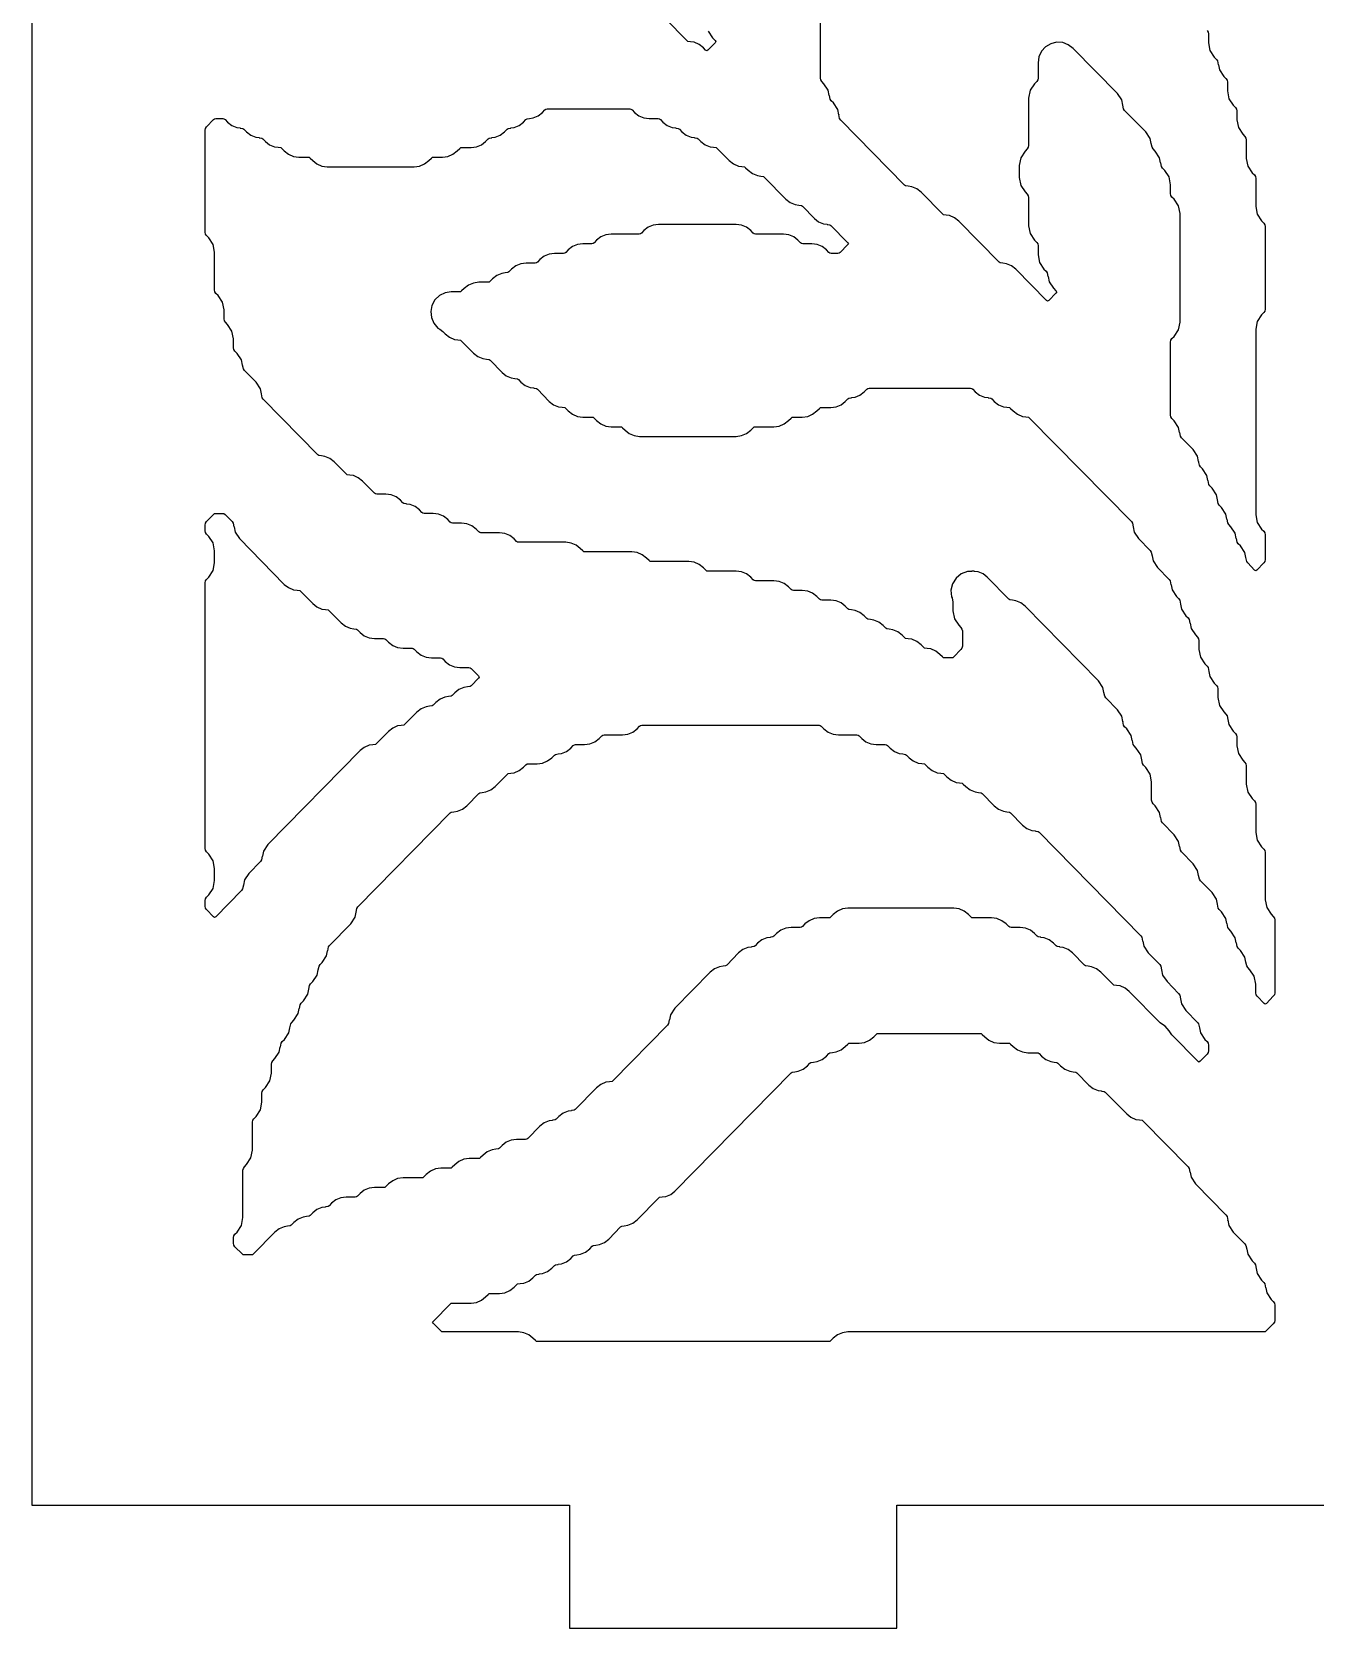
# Model space of a CAD drawing. Header units: millimetres. Extents: x 2 to 65, y 2 to 128.
# Drawn here: x 2 to 33.35, y 2 to 41 of the extents above; entities that cross this region are included whole.
import ezdxf

# ---------------------------------------------------------------- set-up
doc = ezdxf.new("R2010")
doc.units = ezdxf.units.MM
doc.layers.add('CUT', color=1, linetype='Continuous')

msp = doc.modelspace()

# ---------------------------------------------------------------- linework, layer by layer
at = {"layer": 'CUT'}
for points in [[(52.134, 5), (65.2679, 5), (65.2679, 125), (52.134, 125), (52.134, 128), (44.134, 128), (44.134, 125), (23.134, 125), (23.134, 128), (15.134, 128), (15.134, 125), (2, 125), (2, 5), (15.134, 5), (15.134, 2), (23.134, 2), (23.134, 5), (44.134, 5), (44.134, 2), (52.134, 2)], [(7.0038, 38.6645), (7.0905, 38.6529), (7.0903, 38.6514), (7.1545, 38.6429), (7.1795, 38.6234), (7.2405, 38.5613), (7.3446, 38.4802), (7.4663, 38.4292), (7.5529, 38.4176), (7.5527, 38.4161), (7.617, 38.4076), (7.642, 38.3881), (7.703, 38.326), (7.8071, 38.2449), (7.9288, 38.1939), (8.0154, 38.1824), (8.0152, 38.1808), (8.0795, 38.1723), (8.1044, 38.1528), (8.1655, 38.0907), (8.2696, 38.0096), (8.3913, 37.9586), (8.5221, 37.9412), (8.7418, 37.9412), (8.7732, 37.937), (8.7982, 37.9175), (8.8593, 37.8554), (8.9634, 37.7743), (9.0851, 37.7233), (9.2159, 37.7059), (11.3403, 37.7059), (11.4711, 37.7233), (11.5928, 37.7743), (11.6969, 37.8554), (11.7579, 37.9175), (11.7829, 37.937), (11.8143, 37.9412), (12.034, 37.9412), (12.1648, 37.9586), (12.2865, 38.0096), (12.3906, 38.0907), (12.4517, 38.1528), (12.4767, 38.1723), (12.508, 38.1765), (12.7277, 38.1765), (12.8586, 38.1939), (12.9802, 38.2449), (13.0844, 38.326), (13.1454, 38.3881), (13.1704, 38.4076), (13.2346, 38.4161), (13.2344, 38.4176), (13.321, 38.4292), (13.4427, 38.4802), (13.5468, 38.5613), (13.6079, 38.6234), (13.6329, 38.6429), (13.6971, 38.6514), (13.6969, 38.6529), (13.7835, 38.6645), (13.9052, 38.7155), (14.0093, 38.7966), (14.0704, 38.8587), (14.0954, 38.8782), (14.1596, 38.8867), (14.1594, 38.8882), (14.246, 38.8998), (14.3677, 38.9508), (14.4718, 39.0319), (14.5329, 39.094), (14.5579, 39.1135), (14.5893, 39.1176), (16.6042, 39.1176), (16.6356, 39.1135), (16.6606, 39.094), (16.7216, 39.0319), (16.8257, 38.9508), (16.9474, 38.8998), (17.0782, 38.8824), (17.298, 38.8824), (17.3293, 38.8782), (17.3543, 38.8587), (17.4154, 38.7966), (17.5195, 38.7155), (17.6412, 38.6645), (17.7278, 38.6529), (17.7276, 38.6514), (17.7918, 38.6429), (17.8168, 38.6234), (17.8779, 38.5613), (17.982, 38.4802), (18.1037, 38.4292), (18.1903, 38.4176), (18.1901, 38.4161), (18.2543, 38.4076), (18.2793, 38.3881), (18.3404, 38.326), (18.4445, 38.2449), (18.5662, 38.1939), (18.6528, 38.1824), (18.6526, 38.1808), (18.7168, 38.1723), (18.7418, 38.1528), (19.0341, 37.8554), (19.1382, 37.7743), (19.2599, 37.7233), (19.3465, 37.7118), (19.3463, 37.7103), (19.4106, 37.7017), (19.4355, 37.6823), (19.4966, 37.6201), (19.6007, 37.539), (19.7224, 37.488), (19.809, 37.4765), (19.8088, 37.475), (19.873, 37.4664), (19.898, 37.447), (20.4216, 36.9142), (20.5257, 36.8331), (20.6474, 36.7821), (20.734, 36.7706), (20.7338, 36.7691), (20.798, 36.7605), (20.823, 36.7411), (21.1153, 36.4436), (21.2194, 36.3626), (21.3411, 36.3115), (21.4277, 36.3), (21.4275, 36.2985), (21.4918, 36.2899), (21.5168, 36.2705), (21.9287, 35.8513), (21.9486, 35.8235), (21.9287, 35.7958), (21.748, 35.6119), (21.723, 35.5924), (21.6916, 35.5882), (21.5267, 35.5882), (21.4953, 35.5924), (21.4703, 35.6119), (21.4092, 35.674), (21.3051, 35.7551), (21.1834, 35.8061), (21.0526, 35.8235), (20.8329, 35.8235), (20.8015, 35.8277), (20.7766, 35.8472), (20.7155, 35.9093), (20.6114, 35.9904), (20.4897, 36.0414), (20.3589, 36.0588), (19.6767, 36.0588), (19.6453, 36.063), (19.6203, 36.0825), (19.5593, 36.1446), (19.4552, 36.2257), (19.3335, 36.2767), (19.2027, 36.2941), (17.3095, 36.2941), (17.1787, 36.2767), (17.057, 36.2257), (16.9529, 36.1446), (16.8918, 36.0825), (16.8668, 36.063), (16.8355, 36.0588), (16.1533, 36.0588), (16.0225, 36.0414), (15.9008, 35.9904), (15.7967, 35.9093), (15.7356, 35.8472), (15.7106, 35.8277), (15.6792, 35.8235), (15.4595, 35.8235), (15.3287, 35.8061), (15.207, 35.7551), (15.1029, 35.674), (15.0418, 35.6119), (15.0169, 35.5924), (14.9855, 35.5882), (14.7658, 35.5882), (14.635, 35.5708), (14.5133, 35.5198), (14.4092, 35.4387), (14.3481, 35.3766), (14.3231, 35.3571), (14.2917, 35.3529), (14.072, 35.3529), (13.9412, 35.3355), (13.8195, 35.2845), (13.7154, 35.2034), (13.6544, 35.1413), (13.6294, 35.1218), (13.5652, 35.1133), (13.5654, 35.1118), (13.4787, 35.1002), (13.357, 35.0492), (13.2529, 34.9681), (13.1919, 34.906), (13.1669, 34.8865), (13.1355, 34.8824), (12.9158, 34.8824), (12.785, 34.8649), (12.6633, 34.8139), (12.5592, 34.7328), (12.4981, 34.6707), (12.4732, 34.6512), (12.4418, 34.6471), (12.242, 34.6471), (12.0919, 34.624), (11.9556, 34.5569), (11.8457, 34.452), (11.7725, 34.319), (11.7425, 34.1701), (11.7586, 34.019), (11.8194, 33.8798), (11.9191, 33.7653), (11.9656, 33.7368), (12.0356, 33.6823), (12.0967, 33.6201), (12.2008, 33.539), (12.3225, 33.488), (12.4091, 33.4765), (12.4089, 33.475), (12.4732, 33.4664), (12.4981, 33.447), (12.7904, 33.1495), (12.8946, 33.0684), (13.0162, 33.0174), (13.1029, 33.0059), (13.1027, 33.0044), (13.1669, 32.9958), (13.1919, 32.9764), (13.4842, 32.6789), (13.5883, 32.5979), (13.71, 32.5468), (13.7966, 32.5353), (13.7964, 32.5338), (13.8606, 32.5252), (13.8856, 32.5058), (13.9467, 32.4436), (14.0508, 32.3626), (14.1725, 32.3115), (14.2591, 32.3), (14.2589, 32.2985), (14.3231, 32.2899), (14.3481, 32.2705), (14.6404, 31.9731), (14.7445, 31.892), (14.8662, 31.8409), (14.9528, 31.8294), (14.9526, 31.8279), (15.0169, 31.8194), (15.0418, 31.7999), (15.1029, 31.7378), (15.207, 31.6567), (15.3287, 31.6056), (15.4595, 31.5882), (15.6792, 31.5882), (15.7106, 31.5841), (15.7356, 31.5646), (15.7967, 31.5025), (15.9008, 31.4214), (16.0225, 31.3704), (16.1533, 31.3529), (16.373, 31.3529), (16.4043, 31.3488), (16.4293, 31.3293), (16.4904, 31.2672), (16.5945, 31.1861), (16.7162, 31.1351), (16.847, 31.1176), (19.2027, 31.1176), (19.3335, 31.1351), (19.4552, 31.1861), (19.5593, 31.2672), (19.6203, 31.3293), (19.6453, 31.3488), (19.6767, 31.3529), (20.1276, 31.3529), (20.2584, 31.3704), (20.3801, 31.4214), (20.4842, 31.5025), (20.5453, 31.5646), (20.5703, 31.5841), (20.6017, 31.5882), (20.8214, 31.5882), (20.9522, 31.6056), (21.0739, 31.6567), (21.178, 31.7378), (21.2391, 31.7999), (21.264, 31.8194), (21.2954, 31.8235), (21.5151, 31.8235), (21.6459, 31.8409), (21.7676, 31.892), (21.8717, 31.9731), (21.9328, 32.0352), (21.9578, 32.0546), (22.022, 32.0632), (22.0218, 32.0647), (22.1084, 32.0762), (22.2301, 32.1273), (22.3342, 32.2084), (22.3953, 32.2705), (22.4203, 32.2899), (22.4516, 32.2941), (24.9291, 32.2941), (24.9605, 32.2899), (24.9855, 32.2705), (25.0465, 32.2084), (25.1506, 32.1273), (25.2723, 32.0762), (25.3589, 32.0647), (25.3587, 32.0632), (25.423, 32.0546), (25.4479, 32.0352), (25.509, 31.9731), (25.6131, 31.892), (25.7348, 31.8409), (25.8214, 31.8294), (25.8212, 31.8279), (25.8855, 31.8194), (25.9104, 31.7999), (25.9715, 31.7378), (26.0756, 31.6567), (26.1973, 31.6056), (26.2839, 31.5941), (26.2837, 31.5926), (26.348, 31.5841), (26.3729, 31.5646), (28.8593, 29.0347), (28.8846, 28.9964), (28.9028, 28.9035), (28.9062, 28.9042), (28.9307, 28.7799), (29.0368, 28.6188), (29.3218, 28.3288), (29.347, 28.2905), (29.3653, 28.1976), (29.3687, 28.1983), (29.3931, 28.0741), (29.4993, 27.9129), (29.7843, 27.623), (29.8095, 27.5846), (29.8278, 27.4918), (29.8312, 27.4924), (29.8556, 27.3682), (29.9618, 27.207), (30.0155, 27.1524), (30.0408, 27.114), (30.059, 27.0212), (30.0625, 27.0218), (30.0869, 26.8976), (30.193, 26.7365), (30.2468, 26.6818), (30.272, 26.6434), (30.2903, 26.5506), (30.2937, 26.5512), (30.3181, 26.427), (30.4243, 26.2659), (30.478, 26.2112), (30.5033, 26.1728), (30.5121, 26.1278), (30.5121, 25.9105), (30.5494, 25.7211), (30.6555, 25.56), (30.7093, 25.5053), (30.7345, 25.467), (30.7528, 25.3741), (30.7562, 25.3748), (30.7806, 25.2505), (30.8868, 25.0894), (30.9405, 25.0347), (30.9658, 24.9964), (30.9746, 24.9513), (30.9746, 24.734), (31.0119, 24.5446), (31.118, 24.3835), (31.1717, 24.3288), (31.197, 24.2905), (31.2153, 24.1976), (31.2187, 24.1983), (31.2431, 24.0741), (31.3493, 23.9129), (31.403, 23.8583), (31.4283, 23.8199), (31.4371, 23.7748), (31.4371, 23.5575), (31.4744, 23.3682), (31.5805, 23.207), (31.6342, 23.1524), (31.6595, 23.114), (31.6684, 23.0689), (31.6684, 22.6163), (31.7056, 22.427), (31.8118, 22.2659), (31.8655, 22.2112), (31.8908, 22.1728), (31.8996, 22.1278), (31.8996, 21.4399), (31.9369, 21.2505), (32.043, 21.0894), (32.0967, 21.0347), (32.122, 20.9964), (32.1309, 20.9513), (32.1309, 19.7928), (32.1681, 19.6035), (32.2743, 19.4423), (32.328, 19.3877), (32.3533, 19.3493), (32.3621, 19.3042), (32.3621, 17.5193), (32.3533, 17.4742), (32.328, 17.4359), (32.1588, 17.2637), (32.1309, 17.2431), (32.103, 17.2637), (31.9338, 17.4359), (31.9085, 17.4742), (31.8996, 17.5193), (31.8996, 17.7366), (31.8624, 17.9259), (31.7562, 18.0871), (31.7025, 18.1417), (31.6772, 18.1801), (31.659, 18.273), (31.6556, 18.2723), (31.6311, 18.3965), (31.525, 18.5577), (31.4713, 18.6123), (31.446, 18.6507), (31.4277, 18.7435), (31.4243, 18.7429), (31.3999, 18.8671), (31.2937, 19.0283), (31.24, 19.0829), (31.2147, 19.1213), (31.1965, 19.2141), (31.1931, 19.2135), (31.1687, 19.3377), (31.0625, 19.4988), (31.0088, 19.5535), (30.9835, 19.5919), (30.9652, 19.6847), (30.9618, 19.684), (30.9374, 19.8083), (30.8312, 19.9694), (30.5463, 20.2594), (30.521, 20.2977), (30.5027, 20.3906), (30.4993, 20.3899), (30.4749, 20.5142), (30.3688, 20.6753), (30.0838, 20.9653), (30.0585, 21.0036), (30.0403, 21.0965), (30.0369, 21.0958), (30.0124, 21.2201), (29.9063, 21.3812), (29.6213, 21.6712), (29.596, 21.7095), (29.5778, 21.8024), (29.5744, 21.8017), (29.5499, 21.9259), (29.4438, 22.0871), (29.39, 22.1417), (29.3648, 22.1801), (29.3559, 22.2252), (29.3559, 22.6778), (29.3187, 22.8671), (29.2125, 23.0283), (29.1588, 23.0829), (29.1335, 23.1213), (29.1153, 23.2141), (29.1119, 23.2135), (29.0874, 23.3377), (28.9813, 23.4988), (28.9276, 23.5535), (28.9023, 23.5919), (28.884, 23.6847), (28.8806, 23.684), (28.8562, 23.8083), (28.75, 23.9694), (28.6963, 24.0241), (28.671, 24.0625), (28.6528, 24.1553), (28.6494, 24.1546), (28.6249, 24.2789), (28.5188, 24.44), (28.2338, 24.73), (28.2085, 24.7683), (28.1903, 24.8612), (28.1869, 24.8605), (28.1624, 24.9848), (28.0563, 25.1459), (26.2654, 26.9681), (26.1613, 27.0492), (26.0396, 27.1002), (25.953, 27.1118), (25.9532, 27.1133), (25.889, 27.1218), (25.864, 27.1413), (25.3404, 27.674), (25.2363, 27.7551), (25.1146, 27.8061), (25.028, 27.8176), (25.0282, 27.8192), (25.0166, 27.8207), (25.0072, 27.8204), (24.9838, 27.8235), (24.9622, 27.8235), (24.9622, 27.819), (24.8541, 27.8157), (24.7018, 27.7588), (24.5758, 27.6561), (24.4895, 27.5184), (24.4518, 27.3603), (24.4669, 27.1985), (24.4801, 27.1688), (24.4997, 27.0689), (24.4997, 26.8516), (24.537, 26.6623), (24.6431, 26.5012), (24.6968, 26.4465), (24.7221, 26.4081), (24.731, 26.3631), (24.731, 25.9899), (24.7221, 25.9448), (24.6968, 25.9064), (24.523, 25.7295), (24.498, 25.7101), (24.4666, 25.7059), (24.3016, 25.7059), (24.2702, 25.7101), (24.2453, 25.7295), (24.1842, 25.7916), (24.0801, 25.8727), (23.9584, 25.9238), (23.8718, 25.9353), (23.872, 25.9368), (23.8077, 25.9454), (23.7828, 25.9648), (23.7217, 26.0269), (23.6176, 26.108), (23.4959, 26.1591), (23.4093, 26.1706), (23.4095, 26.1721), (23.3453, 26.1806), (23.3203, 26.2001), (23.2592, 26.2622), (23.1551, 26.3433), (23.0334, 26.3944), (22.9468, 26.4059), (22.947, 26.4074), (22.8828, 26.4159), (22.8578, 26.4354), (22.7967, 26.4975), (22.6926, 26.5786), (22.5709, 26.6296), (22.4843, 26.6412), (22.4845, 26.6427), (22.4203, 26.6512), (22.3953, 26.6707), (22.3342, 26.7328), (22.2301, 26.8139), (22.1084, 26.8649), (22.0218, 26.8765), (22.022, 26.878), (21.9578, 26.8865), (21.9328, 26.906), (21.8717, 26.9681), (21.7676, 27.0492), (21.6459, 27.1002), (21.5151, 27.1176), (21.2954, 27.1176), (21.264, 27.1218), (21.2391, 27.1413), (21.178, 27.2034), (21.0739, 27.2845), (20.9522, 27.3355), (20.8214, 27.3529), (20.6017, 27.3529), (20.5703, 27.3571), (20.5453, 27.3766), (20.4842, 27.4387), (20.3801, 27.5198), (20.2584, 27.5708), (20.1276, 27.5882), (19.6767, 27.5882), (19.6453, 27.5924), (19.6203, 27.6119), (19.5593, 27.674), (19.4552, 27.7551), (19.3335, 27.8061), (19.2027, 27.8235), (18.5205, 27.8235), (18.4891, 27.8277), (18.4641, 27.8472), (18.403, 27.9093), (18.2989, 27.9904), (18.1772, 28.0414), (18.0464, 28.0588), (17.133, 28.0588), (17.1016, 28.063), (17.0766, 28.0825), (17.0155, 28.1446), (16.9114, 28.2257), (16.7897, 28.2767), (16.6589, 28.2941), (15.5142, 28.2941), (15.4829, 28.2983), (15.4579, 28.3177), (15.3968, 28.3799), (15.2927, 28.461), (15.171, 28.512), (15.0402, 28.5294), (13.8955, 28.5294), (13.8641, 28.5336), (13.8392, 28.553), (13.7781, 28.6152), (13.674, 28.6963), (13.5523, 28.7473), (13.4215, 28.7647), (12.9705, 28.7647), (12.9392, 28.7689), (12.9142, 28.7883), (12.8531, 28.8505), (12.749, 28.9316), (12.6273, 28.9826), (12.4965, 29), (12.2768, 29), (12.2454, 29.0042), (12.2204, 29.0236), (12.1594, 29.0858), (12.0553, 29.1669), (11.9336, 29.2179), (11.8028, 29.2353), (11.5831, 29.2353), (11.5517, 29.2395), (11.5267, 29.2589), (11.4656, 29.3211), (11.3615, 29.4021), (11.2398, 29.4532), (11.1532, 29.4647), (11.1534, 29.4662), (11.0892, 29.4748), (11.0642, 29.4942), (11.0031, 29.5564), (10.899, 29.6374), (10.7773, 29.6885), (10.6465, 29.7059), (10.4268, 29.7059), (10.3954, 29.7101), (10.3705, 29.7295), (10.0781, 30.0269), (9.974, 30.108), (9.8523, 30.1591), (9.7657, 30.1706), (9.7659, 30.1721), (9.7017, 30.1806), (9.6767, 30.2001), (9.3844, 30.4975), (9.2803, 30.5786), (9.1586, 30.6296), (9.072, 30.6412), (9.0722, 30.6427), (9.008, 30.6512), (8.983, 30.6707), (7.6529, 32.0241), (7.6276, 32.0625), (7.6093, 32.1553), (7.6059, 32.1546), (7.5815, 32.2789), (7.4753, 32.44), (7.1904, 32.73), (7.1651, 32.7683), (7.1468, 32.8612), (7.1434, 32.8605), (7.119, 32.9848), (7.0128, 33.1459), (6.9591, 33.2006), (6.9339, 33.2389), (6.925, 33.284), (6.925, 33.5013), (6.8878, 33.6906), (6.7816, 33.8518), (6.7279, 33.9064), (6.7026, 33.9448), (6.6937, 33.9899), (6.6937, 34.2072), (6.6565, 34.3965), (6.5503, 34.5577), (6.4966, 34.6123), (6.4714, 34.6507), (6.4625, 34.6958), (6.4625, 35.619), (6.4253, 35.8083), (6.3191, 35.9694), (6.2654, 36.0241), (6.2401, 36.0625), (6.2312, 36.1075), (6.2312, 38.5984), (6.2401, 38.6434), (6.2654, 38.6818), (6.4393, 38.8587), (6.4642, 38.8782), (6.4956, 38.8824), (6.6606, 38.8824), (6.692, 38.8782), (6.717, 38.8587), (6.778, 38.7966), (6.8821, 38.7155)], [(6.9161, 28.9964), (6.9344, 28.9035), (6.9378, 28.9042), (6.9622, 28.7799), (7.0684, 28.6188), (8.1655, 27.5025), (8.2696, 27.4214), (8.3913, 27.3704), (8.4779, 27.3588), (8.4777, 27.3573), (8.542, 27.3488), (8.5669, 27.3293), (8.8593, 27.0319), (8.9634, 26.9508), (9.0851, 26.8998), (9.1717, 26.8882), (9.1715, 26.8867), (9.2357, 26.8782), (9.2607, 26.8587), (9.553, 26.5613), (9.6571, 26.4802), (9.7788, 26.4292), (9.8654, 26.4176), (9.8652, 26.4161), (9.9294, 26.4076), (9.9544, 26.3881), (10.0155, 26.326), (10.1196, 26.2449), (10.2413, 26.1939), (10.3721, 26.1765), (10.5918, 26.1765), (10.6232, 26.1723), (10.6482, 26.1528), (10.7092, 26.0907), (10.8133, 26.0096), (10.935, 25.9586), (11.0658, 25.9412), (11.2855, 25.9412), (11.3169, 25.937), (11.3419, 25.9175), (11.403, 25.8554), (11.5071, 25.7743), (11.6288, 25.7233), (11.7596, 25.7059), (11.9793, 25.7059), (12.0107, 25.7017), (12.0356, 25.6823), (12.0967, 25.6201), (12.2008, 25.539), (12.3225, 25.488), (12.4533, 25.4706), (12.673, 25.4706), (12.7044, 25.4664), (12.7294, 25.447), (12.9101, 25.263), (12.93, 25.2353), (12.9101, 25.2075), (12.7294, 25.0236), (12.7044, 25.0042), (12.6402, 24.9956), (12.6404, 24.9941), (12.5538, 24.9826), (12.4321, 24.9316), (12.328, 24.8505), (12.2669, 24.7883), (12.2419, 24.7689), (12.1777, 24.7603), (12.1779, 24.7588), (12.0913, 24.7473), (11.9696, 24.6963), (11.8655, 24.6152), (11.8044, 24.553), (11.7794, 24.5336), (11.7152, 24.525), (11.7154, 24.5235), (11.6288, 24.512), (11.5071, 24.461), (11.403, 24.3799), (11.1107, 24.0825), (11.0857, 24.063), (11.0214, 24.0545), (11.0216, 24.0529), (10.935, 24.0414), (10.8133, 23.9904), (10.7092, 23.9093), (10.4169, 23.6119), (10.3919, 23.5924), (10.3277, 23.5839), (10.3279, 23.5824), (10.2413, 23.5708), (10.1196, 23.5198), (10.0155, 23.4387), (7.7621, 21.1459), (7.656, 20.9848), (7.6315, 20.8605), (7.6281, 20.8612), (7.6099, 20.7683), (7.5846, 20.73), (7.2996, 20.44), (7.1935, 20.2789), (7.169, 20.1546), (7.1656, 20.1553), (7.1474, 20.0625), (7.1221, 20.0241), (6.4904, 19.3813), (6.4625, 19.3608), (6.4346, 19.3813), (6.2654, 19.5535), (6.2401, 19.5919), (6.2312, 19.6369), (6.2312, 19.7748), (6.2401, 19.8199), (6.2654, 19.8583), (6.3191, 19.9129), (6.4253, 20.0741), (6.4625, 20.2634), (6.4625, 20.5601), (6.4253, 20.7495), (6.3191, 20.9106), (6.2654, 20.9653), (6.2401, 21.0036), (6.2312, 21.0487), (6.2312, 27.5395), (6.2401, 27.5846), (6.2654, 27.623), (6.3191, 27.6776), (6.4253, 27.8388), (6.4625, 28.0281), (6.4625, 28.3248), (6.4253, 28.5142), (6.3191, 28.6753), (6.2654, 28.73), (6.2401, 28.7683), (6.2312, 28.8134), (6.2312, 28.9513), (6.2401, 28.9964), (6.2654, 29.0347), (6.4393, 29.2117), (6.4642, 29.2311), (6.4956, 29.2353), (6.6606, 29.2353), (6.692, 29.2311), (6.717, 29.2117), (6.8909, 29.0347)], [(6.9591, 11.623), (7.0128, 11.6776), (7.119, 11.8388), (7.1562, 12.0281), (7.1562, 13.1866), (7.1651, 13.2317), (7.1904, 13.27), (7.2441, 13.3247), (7.3502, 13.4858), (7.3875, 13.6752), (7.3875, 14.3631), (7.3963, 14.4081), (7.4216, 14.4465), (7.4753, 14.5012), (7.5815, 14.6623), (7.6187, 14.8516), (7.6187, 15.0689), (7.6276, 15.114), (7.6529, 15.1524), (7.7066, 15.207), (7.8127, 15.3682), (7.85, 15.5575), (7.85, 15.7748), (7.8588, 15.8199), (7.8841, 15.8583), (7.9378, 15.9129), (8.044, 16.0741), (8.0684, 16.1983), (8.0718, 16.1976), (8.0901, 16.2905), (8.1154, 16.3288), (8.1691, 16.3835), (8.2752, 16.5446), (8.2997, 16.6689), (8.3031, 16.6682), (8.3213, 16.7611), (8.3466, 16.7994), (8.4003, 16.8541), (8.5065, 17.0152), (8.5309, 17.1395), (8.5343, 17.1388), (8.5526, 17.2317), (8.5778, 17.27), (8.6316, 17.3247), (8.7377, 17.4858), (8.7622, 17.6101), (8.7656, 17.6094), (8.7838, 17.7023), (8.8091, 17.7406), (8.8628, 17.7953), (8.969, 17.9564), (8.9934, 18.0807), (8.9968, 18.08), (9.0151, 18.1728), (9.0403, 18.2112), (9.0941, 18.2659), (9.2002, 18.427), (9.2247, 18.5512), (9.2281, 18.5506), (9.2463, 18.6434), (9.2716, 18.6818), (9.7878, 19.207), (9.894, 19.3682), (9.9184, 19.4924), (9.9218, 19.4918), (9.9401, 19.5846), (9.9653, 19.623), (12.2204, 21.9175), (12.2454, 21.937), (12.3096, 21.9455), (12.3094, 21.9471), (12.3961, 21.9586), (12.5178, 22.0096), (12.6219, 22.0907), (12.9142, 22.3881), (12.9392, 22.4076), (13.0034, 22.4161), (13.0032, 22.4176), (13.0898, 22.4292), (13.2115, 22.4802), (13.3156, 22.5613), (13.6079, 22.8587), (13.6329, 22.8782), (13.6971, 22.8867), (13.6969, 22.8882), (13.7835, 22.8998), (13.9052, 22.9508), (14.0093, 23.0319), (14.0704, 23.094), (14.0954, 23.1135), (14.1268, 23.1176), (14.3465, 23.1176), (14.4773, 23.1351), (14.599, 23.1861), (14.7031, 23.2672), (14.7641, 23.3293), (14.7891, 23.3488), (14.8534, 23.3573), (14.8532, 23.3588), (14.9398, 23.3704), (15.0615, 23.4214), (15.1656, 23.5025), (15.2266, 23.5646), (15.2516, 23.5841), (15.283, 23.5882), (15.5027, 23.5882), (15.6335, 23.6056), (15.7552, 23.6567), (15.8593, 23.7378), (15.9204, 23.7999), (15.9454, 23.8194), (15.9767, 23.8235), (16.4277, 23.8235), (16.5585, 23.8409), (16.6802, 23.892), (16.7843, 23.9731), (16.8454, 24.0352), (16.8703, 24.0546), (16.9017, 24.0588), (21.2291, 24.0588), (21.2605, 24.0546), (21.2855, 24.0352), (21.3466, 23.9731), (21.4507, 23.892), (21.5724, 23.8409), (21.7032, 23.8235), (22.1541, 23.8235), (22.1855, 23.8194), (22.2105, 23.7999), (22.2716, 23.7378), (22.3757, 23.6567), (22.4974, 23.6056), (22.6282, 23.5882), (22.8479, 23.5882), (22.8793, 23.5841), (22.9042, 23.5646), (22.9653, 23.5025), (23.0694, 23.4214), (23.1911, 23.3704), (23.2777, 23.3588), (23.2775, 23.3573), (23.3417, 23.3488), (23.3667, 23.3293), (23.4278, 23.2672), (23.5319, 23.1861), (23.6536, 23.1351), (23.7402, 23.1235), (23.74, 23.122), (23.8042, 23.1135), (23.8292, 23.094), (23.8903, 23.0319), (23.9944, 22.9508), (24.1161, 22.8998), (24.2027, 22.8882), (24.2025, 22.8867), (24.2667, 22.8782), (24.2917, 22.8587), (24.3528, 22.7966), (24.4569, 22.7155), (24.5786, 22.6645), (24.6652, 22.6529), (24.665, 22.6514), (24.7292, 22.6429), (24.7542, 22.6234), (24.8153, 22.5613), (24.9194, 22.4802), (25.0411, 22.4292), (25.1277, 22.4176), (25.1275, 22.4161), (25.1917, 22.4076), (25.2167, 22.3881), (25.509, 22.0907), (25.6131, 22.0096), (25.7348, 21.9586), (25.8214, 21.9471), (25.8212, 21.9455), (25.8855, 21.937), (25.9104, 21.9175), (26.2028, 21.6201), (26.3069, 21.539), (26.4286, 21.488), (26.5152, 21.4765), (26.515, 21.475), (26.5792, 21.4664), (26.6042, 21.447), (29.0905, 18.9171), (29.1158, 18.8787), (29.1341, 18.7859), (29.1375, 18.7865), (29.1619, 18.6623), (29.2681, 18.5012), (29.553, 18.2112), (29.5783, 18.1728), (29.5966, 18.08), (29.6, 18.0807), (29.6244, 17.9564), (29.7306, 17.7953), (30.0155, 17.5053), (30.0408, 17.467), (30.059, 17.3741), (30.0625, 17.3748), (30.0869, 17.2505), (30.193, 17.0894), (30.478, 16.7994), (30.5033, 16.7611), (30.5215, 16.6682), (30.5249, 16.6689), (30.5494, 16.5446), (30.6555, 16.3835), (30.7093, 16.3288), (30.7345, 16.2905), (30.7434, 16.2454), (30.7434, 16.1075), (30.7345, 16.0625), (30.7093, 16.0241), (30.54, 15.8519), (30.5121, 15.8313), (30.4843, 15.8519), (29.8525, 16.4947), (29.7875, 16.5934), (29.6892, 16.7031), (29.6176, 16.7466), (29.5639, 16.7883), (28.8091, 17.5564), (28.705, 17.6374), (28.5833, 17.6885), (28.4967, 17.7), (28.4969, 17.7015), (28.4327, 17.7101), (28.4077, 17.7295), (28.1154, 18.0269), (28.0113, 18.108), (27.8896, 18.1591), (27.803, 18.1706), (27.8032, 18.1721), (27.7389, 18.1806), (27.714, 18.2001), (27.4216, 18.4975), (27.3175, 18.5786), (27.1958, 18.6296), (27.1092, 18.6412), (27.1094, 18.6427), (27.0452, 18.6512), (27.0202, 18.6707), (26.9592, 18.7328), (26.855, 18.8139), (26.7334, 18.8649), (26.6467, 18.8765), (26.6469, 18.878), (26.5827, 18.8865), (26.5577, 18.906), (26.4967, 18.9681), (26.3926, 19.0492), (26.2709, 19.1002), (26.1401, 19.1176), (25.9203, 19.1176), (25.889, 19.1218), (25.864, 19.1413), (25.8029, 19.2034), (25.6988, 19.2845), (25.5771, 19.3355), (25.4463, 19.3529), (24.9954, 19.3529), (24.964, 19.3571), (24.939, 19.3766), (24.8779, 19.4387), (24.7738, 19.5198), (24.6521, 19.5708), (24.5213, 19.5882), (21.9344, 19.5882), (21.8036, 19.5708), (21.6819, 19.5198), (21.5778, 19.4387), (21.5168, 19.3766), (21.4918, 19.3571), (21.4604, 19.3529), (21.2407, 19.3529), (21.1099, 19.3355), (20.9882, 19.2845), (20.8841, 19.2034), (20.823, 19.1413), (20.798, 19.1218), (20.7667, 19.1176), (20.5469, 19.1176), (20.4161, 19.1002), (20.2944, 19.0492), (20.1903, 18.9681), (20.1293, 18.906), (20.1043, 18.8865), (20.0401, 18.878), (20.0403, 18.8765), (19.9536, 18.8649), (19.832, 18.8139), (19.7278, 18.7328), (19.6668, 18.6707), (19.6418, 18.6512), (19.5776, 18.6427), (19.5778, 18.6412), (19.4912, 18.6296), (19.3695, 18.5786), (19.2654, 18.4975), (18.973, 18.2001), (18.9481, 18.1806), (18.8838, 18.1721), (18.884, 18.1706), (18.7974, 18.1591), (18.6757, 18.108), (18.5716, 18.0269), (17.7057, 17.1459), (17.5996, 16.9848), (17.5751, 16.8605), (17.5717, 16.8612), (17.5535, 16.7683), (17.5282, 16.73), (16.1981, 15.3766), (16.1731, 15.3571), (16.1089, 15.3486), (16.1091, 15.3471), (16.0225, 15.3355), (15.9008, 15.2845), (15.7967, 15.2034), (15.2731, 14.6707), (15.2481, 14.6512), (15.1839, 14.6427), (15.1841, 14.6412), (15.0975, 14.6296), (14.9758, 14.5786), (14.8717, 14.4975), (14.8106, 14.4354), (14.7856, 14.4159), (14.7214, 14.4074), (14.7216, 14.4059), (14.635, 14.3944), (14.5133, 14.3433), (14.4092, 14.2622), (14.1169, 13.9648), (14.0919, 13.9454), (14.0605, 13.9412), (13.8408, 13.9412), (13.71, 13.9238), (13.5883, 13.8727), (13.4842, 13.7916), (13.4231, 13.7295), (13.3981, 13.7101), (13.3339, 13.7015), (13.3341, 13.7), (13.2475, 13.6885), (13.1258, 13.6374), (13.0217, 13.5564), (12.9606, 13.4942), (12.9356, 13.4748), (12.9043, 13.4706), (12.6846, 13.4706), (12.5538, 13.4532), (12.4321, 13.4021), (12.328, 13.3211), (12.2669, 13.2589), (12.2419, 13.2395), (12.2105, 13.2353), (11.9908, 13.2353), (11.86, 13.2179), (11.7383, 13.1669), (11.6342, 13.0858), (11.5731, 13.0236), (11.5482, 13.0042), (11.5168, 13), (11.0658, 13), (10.935, 12.9826), (10.8133, 12.9316), (10.7092, 12.8505), (10.6482, 12.7883), (10.6232, 12.7689), (10.5918, 12.7647), (10.3721, 12.7647), (10.2413, 12.7473), (10.1196, 12.6963), (10.0155, 12.6152), (9.9544, 12.553), (9.9294, 12.5336), (9.8981, 12.5294), (9.6784, 12.5294), (9.5475, 12.512), (9.4259, 12.461), (9.3217, 12.3799), (9.2607, 12.3177), (9.2357, 12.2983), (9.1715, 12.2897), (9.1717, 12.2882), (9.0851, 12.2767), (8.9634, 12.2257), (8.8593, 12.1446), (8.7982, 12.0825), (8.7732, 12.063), (8.709, 12.0545), (8.7092, 12.0529), (8.6226, 12.0414), (8.5009, 11.9904), (8.3968, 11.9093), (8.3357, 11.8472), (8.3107, 11.8277), (8.2465, 11.8192), (8.2467, 11.8176), (8.1601, 11.8061), (8.0384, 11.7551), (7.9343, 11.674), (7.4107, 11.1413), (7.3857, 11.1218), (7.3543, 11.1176), (7.1894, 11.1176), (7.158, 11.1218), (7.133, 11.1413), (6.9591, 11.3182), (6.9339, 11.3566), (6.925, 11.4016), (6.925, 11.5395), (6.9339, 11.5846)], [(12.9802, 10.0096), (13.0844, 10.0907), (13.1454, 10.1528), (13.1704, 10.1723), (13.2018, 10.1765), (13.4215, 10.1765), (13.5523, 10.1939), (13.674, 10.2449), (13.7781, 10.326), (13.8392, 10.3881), (13.8641, 10.4076), (13.9284, 10.4161), (13.9282, 10.4176), (14.0148, 10.4292), (14.1365, 10.4802), (14.2406, 10.5613), (14.3017, 10.6234), (14.3266, 10.6429), (14.3909, 10.6514), (14.3907, 10.6529), (14.4773, 10.6645), (14.599, 10.7155), (14.7031, 10.7966), (14.7641, 10.8587), (14.7891, 10.8782), (14.8534, 10.8867), (14.8532, 10.8882), (14.9398, 10.8998), (15.0615, 10.9508), (15.1656, 11.0319), (15.2266, 11.094), (15.2516, 11.1135), (15.3158, 11.122), (15.3156, 11.1235), (15.4023, 11.1351), (15.524, 11.1861), (15.6281, 11.2672), (15.6891, 11.3293), (15.7141, 11.3488), (15.7783, 11.3573), (15.7781, 11.3588), (15.8648, 11.3704), (15.9865, 11.4214), (16.0906, 11.5025), (16.3829, 11.7999), (16.4079, 11.8194), (16.4721, 11.8279), (16.4719, 11.8294), (16.5585, 11.8409), (16.6802, 11.892), (16.7843, 11.9731), (17.3079, 12.5058), (17.3328, 12.5252), (17.3971, 12.5338), (17.3969, 12.5353), (17.4835, 12.5468), (17.6052, 12.5979), (17.7093, 12.6789), (20.5453, 15.5646), (20.5703, 15.5841), (20.6345, 15.5926), (20.6343, 15.5941), (20.7209, 15.6056), (20.8426, 15.6567), (20.9467, 15.7378), (21.0078, 15.7999), (21.0328, 15.8194), (21.097, 15.8279), (21.0968, 15.8294), (21.1834, 15.8409), (21.3051, 15.892), (21.4092, 15.9731), (21.4703, 16.0352), (21.4953, 16.0546), (21.5595, 16.0632), (21.5593, 16.0647), (21.6459, 16.0762), (21.7676, 16.1273), (21.8717, 16.2084), (21.9328, 16.2705), (21.9578, 16.2899), (21.9892, 16.2941), (22.2089, 16.2941), (22.3397, 16.3115), (22.4614, 16.3626), (22.5655, 16.4436), (22.6265, 16.5058), (22.6515, 16.5252), (22.6829, 16.5294), (25.1603, 16.5294), (25.1917, 16.5252), (25.2167, 16.5058), (25.2778, 16.4436), (25.3819, 16.3626), (25.5036, 16.3115), (25.6344, 16.2941), (25.8541, 16.2941), (25.8855, 16.2899), (25.9104, 16.2705), (25.9715, 16.2084), (26.0756, 16.1273), (26.1973, 16.0762), (26.3281, 16.0588), (26.5478, 16.0588), (26.5792, 16.0546), (26.6042, 16.0352), (26.6652, 15.9731), (26.7694, 15.892), (26.891, 15.8409), (26.9777, 15.8294), (26.9775, 15.8279), (27.0417, 15.8194), (27.0667, 15.7999), (27.1277, 15.7378), (27.2318, 15.6567), (27.3535, 15.6056), (27.4402, 15.5941), (27.44, 15.5926), (27.5042, 15.5841), (27.5292, 15.5646), (27.8215, 15.2672), (27.9256, 15.1861), (28.0473, 15.1351), (28.1339, 15.1235), (28.1337, 15.122), (28.1979, 15.1135), (28.2229, 15.094), (28.7465, 14.5613), (28.8506, 14.4802), (28.9723, 14.4292), (29.0589, 14.4176), (29.0587, 14.4161), (29.1229, 14.4076), (29.1479, 14.3881), (30.2468, 13.27), (30.272, 13.2317), (30.2903, 13.1388), (30.2937, 13.1395), (30.3181, 13.0152), (30.4243, 12.8541), (31.1717, 12.0936), (31.197, 12.0552), (31.2153, 11.9623), (31.2187, 11.963), (31.2431, 11.8388), (31.3493, 11.6776), (31.6342, 11.3877), (31.6595, 11.3493), (31.6778, 11.2565), (31.6812, 11.2571), (31.7056, 11.1329), (31.8118, 10.9717), (31.8655, 10.9171), (31.8908, 10.8787), (31.909, 10.7859), (31.9124, 10.7865), (31.9369, 10.6623), (32.043, 10.5012), (32.0967, 10.4465), (32.122, 10.4081), (32.1403, 10.3153), (32.1437, 10.316), (32.1681, 10.1917), (32.2743, 10.0306), (32.328, 9.9759), (32.3533, 9.9375), (32.3621, 9.8925), (32.3621, 9.5193), (32.3533, 9.4742), (32.328, 9.4359), (32.1541, 9.2589), (32.1291, 9.2395), (32.0977, 9.2353), (21.9344, 9.2353), (21.8036, 9.2179), (21.6819, 9.1669), (21.5778, 9.0858), (21.5168, 9.0236), (21.4918, 9.0042), (21.4604, 9), (14.358, 9), (14.3266, 9.0042), (14.3017, 9.0236), (14.2406, 9.0858), (14.1365, 9.1669), (14.0148, 9.2179), (13.884, 9.2353), (12.0455, 9.2353), (12.0142, 9.2395), (11.9892, 9.2589), (11.8084, 9.4428), (11.7886, 9.4706), (11.8084, 9.4983), (12.2204, 9.9175), (12.2454, 9.937), (12.2768, 9.9412), (12.7277, 9.9412), (12.8586, 9.9586)]]:
    msp.add_lwpolyline(points, close=True, dxfattribs=at)
for points in [[(30.7093, 41.0347), (30.7345, 40.9964), (30.7434, 40.9513), (30.7434, 40.734), (30.7806, 40.5446), (30.8868, 40.3835), (30.9405, 40.3288), (30.9658, 40.2905), (30.984, 40.1976), (30.9874, 40.1983), (31.0119, 40.0741), (31.118, 39.9129), (31.1717, 39.8583), (31.197, 39.8199), (31.2059, 39.7748), (31.2059, 39.5575), (31.2431, 39.3682), (31.3493, 39.207), (31.403, 39.1524), (31.4283, 39.114), (31.4371, 39.0689), (31.4371, 38.8516), (31.4744, 38.6623), (31.5805, 38.5012), (31.6342, 38.4465), (31.6595, 38.4081), (31.6684, 38.3631), (31.6684, 37.9105), (31.7056, 37.7211), (31.8118, 37.56), (31.8655, 37.5053), (31.8908, 37.467), (31.8996, 37.4219), (31.8996, 36.734), (31.9369, 36.5446), (32.043, 36.3835), (32.0967, 36.3288), (32.122, 36.2905), (32.1309, 36.2454), (32.1309, 34.2252), (32.122, 34.1801), (32.0967, 34.1417), (32.043, 34.0871), (31.9369, 33.9259), (31.8996, 33.7366), (31.8996, 29.2046), (31.9369, 29.0152), (32.043, 28.8541), (32.0967, 28.7994), (32.122, 28.7611), (32.1309, 28.716), (32.1309, 28.1075), (32.122, 28.0625), (32.0967, 28.0241), (31.9275, 27.8519), (31.8996, 27.8313), (31.8717, 27.8519), (31.7025, 28.0241), (31.6772, 28.0625), (31.659, 28.1553), (31.6556, 28.1546), (31.6311, 28.2789), (31.525, 28.44), (31.4713, 28.4947), (31.446, 28.533), (31.4277, 28.6259), (31.4243, 28.6252), (31.3999, 28.7495), (31.2937, 28.9106), (31.24, 28.9653), (31.2147, 29.0036), (31.1965, 29.0965), (31.1931, 29.0958), (31.1687, 29.2201), (31.0625, 29.3812), (31.0088, 29.4359), (30.9835, 29.4742), (30.9652, 29.5671), (30.9618, 29.5664), (30.9374, 29.6906), (30.8312, 29.8518), (30.7775, 29.9064), (30.7523, 29.9448), (30.734, 30.0377), (30.7306, 30.037), (30.7062, 30.1612), (30.6, 30.3224), (30.5463, 30.377), (30.521, 30.4154), (30.5027, 30.5082), (30.4993, 30.5076), (30.4749, 30.6318), (30.3688, 30.793), (30.0838, 31.0829), (30.0585, 31.1213), (30.0403, 31.2141), (30.0369, 31.2135), (30.0124, 31.3377), (29.9063, 31.4988), (29.8525, 31.5535), (29.8273, 31.5919), (29.8184, 31.6369), (29.8184, 33.4219), (29.8273, 33.467), (29.8525, 33.5053), (29.9063, 33.56), (30.0124, 33.7211), (30.0497, 33.9105), (30.0497, 36.5601), (30.0124, 36.7495), (29.9063, 36.9106), (29.8525, 36.9653), (29.8273, 37.0036), (29.8184, 37.0487), (29.8184, 37.266), (29.7812, 37.4554), (29.675, 37.6165), (29.6213, 37.6712), (29.596, 37.7095), (29.5778, 37.8024), (29.5744, 37.8017), (29.5499, 37.9259), (29.4438, 38.0871), (29.39, 38.1417), (29.3648, 38.1801), (29.3465, 38.273), (29.3431, 38.2723), (29.3187, 38.3965), (29.2125, 38.5577), (28.6963, 39.0829), (28.671, 39.1213), (28.6528, 39.2141), (28.6494, 39.2135), (28.6249, 39.3377), (28.5188, 39.4988), (27.4376, 40.599), (27.32, 40.6877), (27.1817, 40.7383), (27.0346, 40.7464), (26.8916, 40.7113), (26.765, 40.6361), (26.6658, 40.5272), (26.6026, 40.3942), (26.581, 40.2485), (26.581, 39.8722), (26.5721, 39.8272), (26.5468, 39.7888), (26.4931, 39.7341), (26.3869, 39.573), (26.3497, 39.3837), (26.3497, 38.2252), (26.3408, 38.1801), (26.3156, 38.1417), (26.2619, 38.0871), (26.1557, 37.9259), (26.1185, 37.7366), (26.1185, 37.4399), (26.1557, 37.2505), (26.2619, 37.0894), (26.3156, 37.0347), (26.3408, 36.9964), (26.3497, 36.9513), (26.3497, 36.2634), (26.3869, 36.0741), (26.4931, 35.9129), (26.5468, 35.8583), (26.5721, 35.8199), (26.581, 35.7748), (26.581, 35.5575), (26.6182, 35.3682), (26.7243, 35.207), (26.7781, 35.1524), (26.8033, 35.114), (26.8216, 35.0212), (26.825, 35.0218), (26.8494, 34.8976), (26.9556, 34.7365), (27.0162, 34.6748), (27.036, 34.6471), (27.0162, 34.6193), (26.8401, 34.4401), (26.8122, 34.4196), (26.7843, 34.4401), (26.0342, 35.2034), (25.9301, 35.2845), (25.8084, 35.3355), (25.7217, 35.3471), (25.7219, 35.3486), (25.6577, 35.3571), (25.6327, 35.3766), (24.6467, 36.3799), (24.5426, 36.461), (24.4209, 36.512), (24.3343, 36.5235), (24.3345, 36.525), (24.2702, 36.5336), (24.2453, 36.553), (23.7217, 37.0858), (23.6176, 37.1669), (23.4959, 37.2179), (23.4093, 37.2294), (23.4095, 37.2309), (23.3453, 37.2395), (23.3203, 37.2589), (21.7589, 38.8476), (21.7336, 38.886), (21.7154, 38.9788), (21.712, 38.9782), (21.6875, 39.1024), (21.5814, 39.2635), (21.5277, 39.3182), (21.5024, 39.3566), (21.4841, 39.4494), (21.4807, 39.4488), (21.4563, 39.573), (21.3501, 39.7341), (21.2964, 39.7888), (21.2711, 39.8272), (21.2623, 39.8722), (21.2623, 41.4219)], [(18.5246, 41.0152), (18.6307, 40.8541), (18.6913, 40.7925), (18.7112, 40.7647), (18.6913, 40.737), (18.5152, 40.5578), (18.4873, 40.5372), (18.4594, 40.5578), (18.403, 40.6152), (18.2989, 40.6963), (18.1772, 40.7473), (18.0906, 40.7588), (18.0908, 40.7603), (18.0266, 40.7689), (18.0016, 40.7883), (17.478, 41.3211)]]:
    msp.add_lwpolyline(points, dxfattribs=at)

doc.saveas('drawing.dxf')
